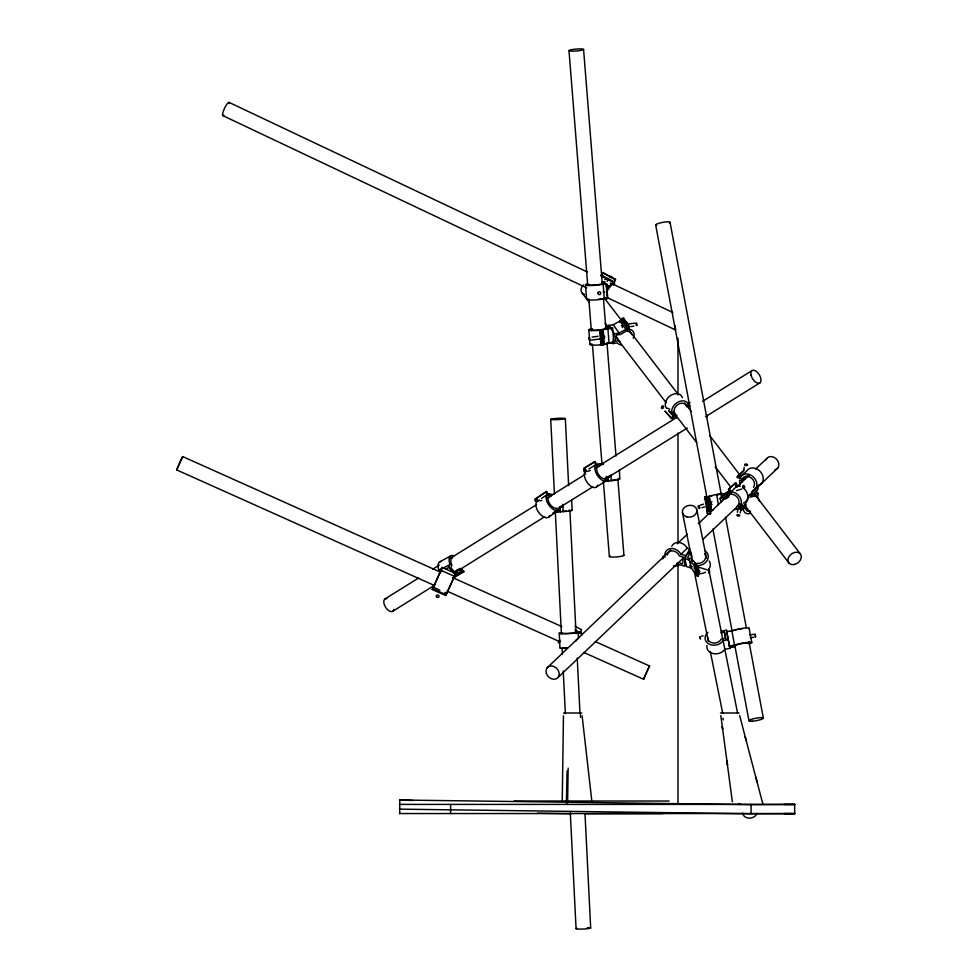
<?xml version="1.0" encoding="UTF-8"?>
<svg xmlns="http://www.w3.org/2000/svg" width="978" height="978" viewBox="0 0 978 978"><rect width="100%" height="100%" fill="white"/><g stroke="black" fill="none" stroke-linecap="round" stroke-linejoin="round"><path stroke-width="1.47" d="M562.264 800.053L563.462 715.884M742.51 504.954L745.578 508.511A7.078 4.682 -47.8 0 0 750.542 511.274M567.582 802.962L568.157 768.133M566.396 802.962L567.069 771.031M741.801 482.362L741.825 481.103L747.094 476.09M581.397 632.387L575.639 632.619A7.078 0.611 -2.8 0 1 566.433 633.451A7.078 0.611 -2.8 0 1 562.448 632.839M635.896 324.036C636.47 320.429 638.072 327.52 636.103 325.148M673.463 565.907L677.827 565.846L679.906 564.722L684.576 566.164L685.627 555.675L689.331 552.142M434.55 585.541L176.688 469.917L179.475 463.144L182.666 456.567L440.54 572.191M182.666 456.653L176.712 469.905M648.903 667.216L649.624 665.932L643.634 679.282L644.832 676.14M439.953 572.595L434.171 585.504L434.44 584.685M453.376 578.609L447.508 591.458M461.738 570.308L461.958 569M608.255 327.092L608.536 325.405L613.255 324.745L619.942 321.004L627.363 331.334L628.218 331.346A7.078 5.086 -34.9 0 1 631.654 334.696M621.47 345.014A9.731 7.005 -34.9 0 1 617.436 342.936L612.717 343.596L614.392 333.791L608.536 325.405M619.697 322.434L619.942 321.004M623.609 318.217L623.169 320.808L629.013 329.195L629.465 326.603L623.609 318.217L622.277 318.4L621.507 322.936L622.363 322.96M627.363 331.334L628.133 326.786L622.277 318.4M745.395 476.31L742.229 479.318L737.253 477.386L737.485 476.152L743.793 470.137M744.234 467.239L743.561 471.372L737.253 477.386M737.388 512.301L737.889 509.575M740.224 512.949L740.737 510.223M740.322 506.616L743.39 509.404L740.786 509.978L741.018 508.743L738.977 506.897M750.187 495.235L751.495 495.748L752.314 491.347A9.731 7.836 46.4 0 0 754.393 478.059A9.731 7.836 46.4 0 0 740.444 476.946L737.485 476.152M740.322 477.252L746.764 470.919A9.731 7.836 46.4 0 1 760.701 472.044A9.731 7.836 46.4 0 1 758.622 485.332L757.816 489.721L751.495 495.748M759.454 501.396A9.731 6.443 -47.8 0 0 757.522 497.814L758.329 493.425L756.08 491.384M603.402 336.261C604.001 333.755 605.59 338.718 603.891 338.205M695.187 567.851C696.177 563.291 692.632 570.198 694.979 568.328M621.323 325.54L622.314 325.576L622.375 327.581M741.654 504.562L743.696 506.421L747.669 500.002L748.476 495.614L758.329 493.425M746.214 504.782L745.859 505.932L743.696 506.421M727.84 494.648L722.571 499.66L726.348 498.499L728.084 495.308L731.202 492.765M580.088 632.9L574.966 629.685M663.377 557.986L663.39 556.091L662.681 558.903M558.56 642.106L558.304 642.827L559.954 640.248M444.782 592.387L446.75 593.634L454.489 576.213L440.882 570.382L442.08 567.399L455.503 573.426L454.305 576.409M742.229 479.318L742.534 478.56A7.078 5.697 46.4 0 1 751.397 478.083A7.078 5.697 46.4 0 1 753.537 487.362M432.203 589.489L432.545 588.658L445.968 594.673L445.626 595.516L432.203 589.489L434.623 584.111L434.012 585.394M439.697 572.998L440.711 570.48L439.403 573.206M445.772 569.062L448.816 567.399L450.014 564.416A9.731 5.049 61.3 0 1 453.878 555.773M453.12 579.025L454.134 576.494M455.503 573.426L453.584 577.436L456.298 575.956L457.496 572.974L459.22 573.157L461.274 571.568L459.636 569.697L456.726 570.529L455.638 573.242L450.87 567.79L451.885 565.272A7.078 3.68 61.3 0 1 452.643 557.9M453.731 577.741L463.89 571.543L461.909 569.282L459.452 570.614M645.015 675.725L645.59 674.404M645.993 673.463L646.421 672.522M646.849 671.568L648.756 667.509M614.27 284.5A9.731 1.944 -61.7 0 0 614.294 282.129L601.177 275.283L602.803 272.507L615.504 279.341L614.208 282.129L601.494 275.295L602.803 272.507M606.653 290.649L608.218 287.287L613.255 282.385L600.553 275.564M606.873 291.31L613.255 282.385M610.248 283.082L612.79 284.439L615.504 279.341M442.08 567.399L439.697 572.387L442.129 571.054M445.968 594.673L446.958 592.595M445.626 595.516L446.714 593.243M579.453 633.475L581.543 629.649L574.991 626.299M696.764 571.445L696.018 572.839L694.368 572.093L691.36 568.132L686.678 566.678L684.637 558.609L689.637 549.098M698.072 576.103L696.018 568.047L697.338 565.529L699.392 573.585L698.072 576.103L696.752 575.7L693.977 564.771L695.065 562.68L691.788 559.061L687.534 557.741L690.725 551.678L692.094 557.057M696.752 575.7L699.074 571.286L700.016 571.421M599.82 465.1L602.472 464.391M673.145 411.64L675.541 414.33L672.314 418.792L671.299 418.266L673.145 415.723L668.573 410.601M671.788 413.168L675.443 417.264L676.972 415.161M649.563 665.994L595.26 641.568M440.882 570.382L433.083 587.925L433.291 587.228L439.868 590.174M736.972 506.286A7.078 5.697 46.4 0 0 738.463 499.196A7.078 5.697 46.4 0 0 731.691 494.22L730.847 494.318L728.476 489.391L734.784 483.376L735.957 483.01L737.656 485.785A9.731 7.836 46.4 0 1 740.273 486.335M728.476 489.391L735.957 483.01M721.519 501.922L719.894 498.535L726.202 492.521L728.977 491.665M719.894 498.535L724.038 497.252L724.894 494.99L730.089 490.443M729.637 489.037L730.994 491.836L737.302 485.821M547.069 667.888L670.676 550.052M677.302 543.744L687.241 534.269M698.28 523.756L730.285 493.242M736.899 486.934L749.05 475.357M755.664 469.037L766.703 458.523M726.348 498.499L729.502 495.479M664.967 557.313A9.731 7.836 46.4 0 1 670.199 548.597A9.731 7.836 46.4 0 1 680.957 554.233L687.265 548.206L689.6 548.939M752.314 491.347L758.622 485.332M558.181 677.326L684.001 557.387M702.766 539.501L740.297 503.731M748.023 496.372L777.828 467.961M684.576 566.164L686.165 564.648M614.392 333.791L619.111 333.143L625.798 329.39L625.431 331.542L620.529 334.476L616.238 335.063L615.174 341.31L619.172 340.76A7.078 5.086 -34.9 0 0 620.186 341.958M606.018 297.85L603.952 298.192M546.604 491.482L535.577 498.853L546.604 491.482L549.171 496.311L547.13 497.765M537.032 501.616L539.306 500.002M541.58 498.401L547.949 494.012L547.069 494.489A9.731 5.122 54.7 0 0 551.237 507.802A9.731 5.122 54.7 0 0 560.052 506.592L562.937 506.066L552.717 513.303M546.836 495.357L549.11 493.743L552.448 494.636M585.382 471.176L585.199 471.298A9.731 5.22 58.1 0 0 588.45 484.098A9.731 5.22 58.1 0 0 597.619 485.198M547.252 498.205L551.14 496.066M584.893 470.235L583.927 468.364L594.477 461.799L595.749 464.733A9.731 5.22 58.1 0 0 599.991 478.548A9.731 5.22 58.1 0 0 608.402 476.506L611.152 475.711L605.92 478.963M548.609 517.191L558.829 509.954M594.477 461.799L595.26 461.567L597.362 466.799A7.078 3.79 58.1 0 0 600.003 476.433A7.078 3.79 58.1 0 0 606.507 476.335M595.26 461.567L583.927 468.364M690.089 402.728L688.145 403.938L689.906 405.919M588.842 469.024L595.932 464.611M595.688 467.826L597.803 466.506M384.77 599.062L418.486 578.084M432.753 569.208L439.244 565.174M449.623 558.719L536.519 504.66M546.898 498.193L585.81 473.988M596.189 467.533L676.605 417.508M702.546 401.371L751.837 370.699M596.788 467.423L599.734 466.09M606.054 477.961L608.402 476.506M392.948 611.164L434.452 585.345M456.506 571.617L544.697 516.751M556.372 509.489L592.692 486.897M604.367 479.636L687.375 427.985M705.541 416.689L760.016 382.801M596.739 486.763L607.289 480.198M676.886 563.45L678.402 562.521L682.644 563.841L683.316 557.154L679.355 555.932A7.078 5.697 46.4 0 0 672.62 550.895A7.078 5.697 46.4 0 0 667.228 555.101M537.729 501.237L536.849 501.714A9.731 5.122 54.7 0 0 540.003 514A9.731 5.122 54.7 0 0 549.55 515.797M439.513 561.995L450.552 555.956M450.014 564.416L438.975 570.455A9.731 5.049 61.3 0 1 440.98 561.47M456.763 570.223L460.076 568.414L463.548 572.387M453.413 572.338L456.726 570.529M457.423 570.907L459.636 569.697M456.371 574.257L461.274 571.568M452.851 577.582L463.89 571.543M549.171 496.311L548.707 496.555A7.078 3.729 54.7 0 0 549.856 504.049A7.078 3.729 54.7 0 0 556.58 508.181M604.93 284.353L604.734 281.921L603.181 282.691L604.514 283.583L601.812 283.217M587.057 283.975A9.731 1.284 -4.6 0 0 589.587 285.539A9.731 1.284 -4.6 0 0 602.937 284.207L606.604 283.803L607.766 298.351L604.098 298.742A9.731 1.284 -4.6 0 1 592.057 300.075A9.731 1.284 -4.6 0 1 586.959 298.987M602.913 339.806L603.255 344.17L613.793 342.569L612.631 328.021L602.093 329.623L602.68 336.897M400.699 809.271L399.427 809.148L751.08 813.757L794.931 813.635L784.063 813.549M706.287 497.142L707.571 496.653L709.82 510.858L708.524 511.347A9.731 2.066 -9 0 0 710.688 513.89M708.451 497.13L709.123 496.873L710.028 502.558M710.248 503.988L711.373 511.091L710.7 511.347A7.078 1.504 -9 0 0 710.969 513.12M701.935 507.716L704.649 506.861M704.698 496.763L706.556 497.032L708.805 511.249L706.947 510.968L704.698 496.763L709.123 496.873M712.522 510.479L711.495 510.333L709.246 496.115L720.92 493.45L724.649 494M716.409 495.357L718.928 494.587M736.495 490.638L741.776 489M699.893 505.284L703.585 504.159M706.947 510.968L711.373 511.091M587.13 471.457L590.309 470.516M603.915 481.225L611.14 480.711A9.731 1.553 -2 0 0 619.013 478.303M711.495 510.333L713.206 509.868M711.96 496.029L709.246 496.115M605.847 343.62L603.255 344.17M749.686 497.227L755.97 495.834M741.018 508.743L745.578 507.729M602.142 463.963L603.426 463.694M749.759 635.015L753.451 634.306M721.373 631.177L726.471 630.211L726.899 632.338L726.74 631.69L731.837 630.724A9.731 1.161 -10.7 0 1 743.757 628.145A9.731 1.161 -10.7 0 1 748.732 628.61M701.544 636.128L703.133 635.822M720.982 632.827L724.466 632.167L725.908 639.38M730.542 631.262L733.427 630.712M707.938 632.253A9.731 7.787 -11.3 0 0 708.83 643.976A9.731 7.787 -11.3 0 0 723.109 640.676L728.219 639.71L729.955 648.365L724.845 649.331A9.731 7.787 -11.3 0 1 713.231 653.622A9.731 7.787 -11.3 0 1 706.935 645.419M753.989 637.179L750.297 637.876M750.175 643.536A9.731 1.161 -10.7 0 0 747.754 642.363A9.731 1.161 -10.7 0 0 734.551 645.077L729.441 646.055L729.808 647.448L734.906 646.47M735.529 646.128L732.045 646.788L731.813 645.896L736.128 645.077A7.078 0.844 -10.7 0 1 745.762 642.962A7.078 0.844 -10.7 0 1 748.121 643.72M539.954 500.822L541.739 500.504M554.502 512.044L563.218 511.58A9.731 0.844 -2.8 0 0 571.519 510.015M602.093 329.623L609.71 328.156L606.531 327.471M605.284 327.3L612.631 328.021M627.473 324.134L634.771 323.131M628.133 326.786L629.465 326.603M591.788 328.706A9.731 1.284 -4.6 0 0 589.661 330.344A9.731 1.284 -4.6 0 0 599.392 330.319L602.436 330.368L603.597 344.916L600.553 344.867A9.731 1.284 -4.6 0 1 591.543 345.002A9.731 1.284 -4.6 0 1 591.14 343.706M630.944 326.591L633.854 326.187M598.047 336.273L592.093 337.08M591.091 340.173L601.311 338.755M606.58 343.29L610.871 342.691M600.333 344.537L603.597 344.916M602.436 330.368L599.172 329.989A7.078 0.929 -4.6 0 1 592.448 330.075A7.078 0.929 -4.6 0 1 592.582 329.06M730.994 491.836L731.336 491.8A9.731 7.836 46.4 0 1 741.336 500.968A9.731 7.836 46.4 0 1 734.515 509.55M601.678 282.031L604.734 281.921M606.604 283.803L600.834 284.158A7.078 0.929 -4.6 0 1 591.751 285.136A7.078 0.929 -4.6 0 1 588.573 284.219M604.991 298.461L607.766 298.351M663.218 813.549L585.871 813.696M571.14 813.72L537.423 813.231M563.511 712.986L581.8 712.986M720.431 712.986L738.989 712.986M514.037 801.019L669.099 801.019M399.427 804.405L794.955 804.405M399.427 813.549L794.955 813.549M784.063 804.405L794.931 804.491L751.08 804.613L399.427 800.016L412.716 800.493M555.761 511.812L558.316 511.836M612.79 284.439L613.01 284.451A7.078 1.418 -61.7 0 1 613.169 285.075M623.524 320.821L621.874 320.772L627.729 329.17L629.367 329.207A9.731 7.005 -34.9 0 1 633.243 338.229M603.145 463.755L599.661 463.804L603.536 464.061M603.634 480.773L607.546 481.017M574.648 632.106L578.548 632.216L576.996 631.874M727.962 494.477L727.094 494.355L728.341 496.958M720.187 494.196L724.661 494.844M613.793 342.569L611.702 342.129L612.717 343.596M706.752 569.709L698.072 567.02M680.957 554.233L685.627 555.675M684.637 558.609L689.307 560.064L690.382 562.216L693.977 564.771M689.588 565.81L692.424 566.69M696.018 568.047L694.698 567.631L697.021 563.218L697.962 563.352A7.078 5.844 -14.3 0 0 704.673 560.015A7.078 5.844 -14.3 0 0 704.527 553.719M675.443 417.264L676.959 417.765M600.895 464.44L597.692 463.78L598.891 466.115M741.825 481.103L739.478 480.186L740.138 484.709M453.083 577.815L561.8 626.568M447.093 591.164L560.003 641.788M583.695 652.412L643.634 679.282M229.072 102.397L587.399 272.043M612.204 283.791L672.852 312.495M222.813 115.612L586.653 287.874M607.326 297.667L674.857 329.635M667.485 408.132L669.71 409.281M602.362 272.728L615.064 279.561M602.142 282.41L609.771 286.505M606.091 286.138L608.218 287.287M675.541 414.33L674.967 413.853A7.078 5.367 -41.7 0 1 678.267 404.305A7.078 5.367 -41.7 0 1 686.727 406.824M754.441 495.039L757.522 497.814M740.334 505.43L743.402 508.218L743.39 509.721A9.731 6.443 -47.8 0 0 749.881 513.584M738.745 508.132L740.786 509.978M687.363 405.222L689.184 407.276A9.731 7.372 -41.7 0 0 678.194 402.007A9.731 7.372 -41.7 0 0 672.913 415.516L674.001 416.457L669.429 411.335M672.314 418.792L664.906 411.09L671.299 418.266M448.816 567.399L456.298 575.956M605.296 299.28L622.839 322.19M629.306 330.625L678.267 394.537M684.734 402.973L691.201 411.42M709.673 435.528L740.15 475.32M754.014 493.413L800.187 553.695M582.167 293.07L589.551 302.715M605.26 323.217L608.023 326.835M615.419 336.481L666.214 402.802M673.61 412.447L696.703 442.594M715.175 466.714L730.872 487.203M744.735 505.296L789.063 563.169M613.255 324.745L619.111 333.143M610.394 326.676L612.069 329.073M616.238 336.554L619.172 340.76M549.11 493.743L550.321 496.042M545.797 491.616L547.252 494.379M734.784 483.376L736.703 487.362M727.987 492.447L729.099 494.77M755.982 777.926L755.75 777.07L762.742 803.549M745.444 737.767L745.224 736.911L757.106 782.192L756.886 781.336M739.661 715.541L746.116 740.322L745.896 739.466M698.047 567.252L698.732 569.942M695.065 562.68L695.749 565.37M691.788 559.061L692.473 561.751M689.307 560.064L691.36 568.132M696.764 509.575L706.519 558.267M708.598 568.597L722.803 639.416M723.109 640.676L737.595 713.194M682.51 512.888L692.277 561.568M694.356 571.898L708.255 641.25M710.334 651.58L722.754 713.549M723.28 719.918L722.938 718.182M700.211 637.668C699.478 633.915 701.018 641.886 700.26 638.047M749.087 628.182L751.801 642.546M670.028 222.263L721.336 494.892M725.566 517.362L746.434 628.218M748.977 641.69L763.353 718.096M655.651 224.964L706.96 497.606M709.502 511.078L710.065 514.073M712.889 529.061L732.057 630.92M734.6 644.404L748.977 720.798M731.837 630.724L734.551 645.077M726.74 631.69L729.808 647.448M729.343 645.003L729.955 648.365M726.471 630.211L728.219 639.71M724.466 632.167L725.578 638.218L721.251 639.037A7.078 5.672 -11.3 0 1 712.95 642.998A7.078 5.672 -11.3 0 1 707.766 637.106M720.92 493.45L721.483 497.02M716.764 494.734L718.341 504.685M705.871 496.396L708.109 510.614M720.786 715.541L722.656 729.221L722.534 728.365M727.363 764.246L727.473 765.102L722.302 726.654L722.424 727.51M732.363 801.85L726.899 760.835L727.021 761.691M582.13 715.884L591.714 800.053M606.164 284.023L607.326 298.571M607.913 328.681L609.074 343.229M603.133 284.133L604.294 298.681M583.573 49.45A7.311 0.966 -4.6 0 1 572.631 51.149A7.311 0.966 -4.6 0 1 572.631 49.475A7.311 0.966 -4.6 0 1 583.573 49.45L602.314 284.341M603.512 299.402L605.92 329.513M606.996 343.07L616.006 455.992M617.815 478.584L623.94 555.37M603.194 329.855L604.355 344.403M601.115 330.564L602.277 345.1M600.125 329.879L601.287 344.427M599.795 330.283L600.957 344.818M568.988 50.599L587.729 285.49M588.817 299.036L591.335 330.662M592.411 344.207L602.032 464.672M603.353 481.225L609.355 556.519M585.455 284.842L586.617 299.39M588.866 330.038L589.453 337.3M589.685 340.21L590.027 344.574M581.409 632.253L581.543 635.321M571.641 499.99L572.154 510.247M578.511 638.573L578.132 632.583A9.731 0.844 -2.9 0 1 564.563 633.72A9.731 0.844 -2.9 0 1 560.944 632.668M580.419 714.441L580.565 717.375M565.321 418.584A7.311 0.636 -2.8 0 1 554.367 419.672A7.311 0.636 -2.8 0 1 554.367 418.572A7.311 0.636 -2.8 0 1 565.321 418.584L568.658 485.687M569.881 510.1L576.03 633.634M577.24 658.047L579.978 712.95M584.991 813.61L590.675 928.012M562.851 504.257L563.218 511.58M560.125 508.059L560.333 512.093M550.712 419.305L554.428 494.037M555.345 512.338L561.421 634.355M562.106 648.084L562.399 654.184M563.242 670.969L565.37 713.671M570.296 812.816L576.066 928.733M559.245 633.255L559.978 647.901M619.429 470.027L619.746 478.743M610.932 474.905L611.14 480.711M608.243 477.521L608.389 481.518M794.662 804.405L794.686 813.659M751.08 804.405L751.08 813.549M740.163 804.405L740.163 803.684L738.476 803.684L738.476 804.405M677.986 338.302L677.986 394.843M677.986 433.046L677.986 543.059M677.986 564.453L677.986 802.828M450.613 804.405L450.613 813.549M399.745 799.98L399.745 813.549M601.996 298.706A7.078 0.929 -4.6 0 1 598.402 299.317M606.8 298.192A9.731 1.944 -61.7 0 1 604.685 298.498M604.734 292.092A1.467 1.381 63.4 0 1 603.206 291.847M604.844 279.574A1.467 1.381 63.4 0 1 606.935 279.121A1.467 1.381 63.4 0 1 607.069 281.346M609.661 277.165A1.467 1.381 63.4 0 1 612.314 277.996M625.663 321.591A9.731 7.005 -34.9 0 1 627.301 323.07M734.735 630.26A7.078 0.844 -10.7 0 1 736.605 629.759M738.793 629.282A7.078 0.844 -10.7 0 1 742.999 628.61M707.192 415.173A9.731 5.22 58.1 0 1 707.131 417.423M666.507 408.352A9.731 7.372 -41.7 0 1 670.529 395.577A9.731 7.372 -41.7 0 1 682.448 397.704M674.502 413.181A1.467 0.917 -62.6 0 1 674.245 413.645M615.761 479.685A7.078 1.125 -2 0 1 612.032 480.222M440.846 571.299A7.078 3.68 61.3 0 1 440.112 569.318M743.757 477.619A1.467 0.746 10.5 0 1 744.979 478.853A1.467 0.746 10.5 0 1 742.62 478.731M739.099 514.819A1.467 0.746 10.5 0 1 739.27 516.029A1.467 0.746 10.5 0 1 737.021 515.516A1.467 0.746 10.5 0 1 737.987 514.55M742.901 487.716A9.731 7.836 46.4 0 1 747.791 496.262A9.731 7.836 46.4 0 1 743.402 503.12M705.077 499.171A9.731 2.066 -9 0 1 705.016 497.888M712.045 504.538A1.467 0.807 72.8 0 1 710.945 502.741A1.467 0.807 72.8 0 1 711.923 501.848M699.845 507.215A1.467 0.807 72.8 0 1 698.989 508.426A1.467 0.807 72.8 0 1 698.133 506.286A1.467 0.807 72.8 0 1 699.429 506.176M671.764 546.237A9.731 7.836 46.4 0 1 679.099 542.509A9.731 7.836 46.4 0 1 687.265 548.206M705.358 551.079A9.731 8.032 -14.3 0 1 707.424 560.149A9.731 8.032 -14.3 0 1 697.73 565.577L695.92 565.321L697.974 573.389L699.783 573.646A9.731 8.032 -14.3 0 0 705.48 572.191M709.209 560.981A9.731 8.032 -14.3 0 1 707.852 570.418M569.196 510.259A7.078 0.611 -2.8 0 1 569.098 510.65M566.372 511.091A7.078 0.611 -2.8 0 1 562.032 511.408M566.788 648.353A9.731 0.844 -2.8 0 1 560.357 647.619M567.216 648.096A7.078 0.611 -2.9 0 1 562.827 647.888M576.054 640.993A1.467 1.455 0 0 1 577.448 639.478M675.92 329.146A7.311 1.565 -64.7 0 1 675.248 325.601M223.876 115.123A7.311 1.565 -64.7 0 1 224.524 108.338A7.311 1.565 -64.7 0 1 229.365 103.521M584.514 294.402A7.311 5.465 -37.5 0 1 583.34 284.94M623.279 555.027A7.311 0.966 -4.6 0 1 616.384 556.934A7.311 0.966 -4.6 0 1 610.248 555.981M656.641 225.392A7.311 1.247 -10.7 0 1 662.35 222.446A7.311 1.247 -10.7 0 1 669.478 222.898M756.972 813.39A7.311 5.856 -11.3 0 1 749.234 818.146A7.311 5.856 -11.3 0 1 742.767 813.158M393.877 609.404A7.311 3.924 58.1 0 1 385.662 607.399A7.311 3.924 58.1 0 1 386.885 598.634M765.921 460.039A7.311 5.892 46.4 0 1 776.593 459.244A7.311 5.892 46.4 0 1 775.004 469.758M587.326 927.645A7.311 0.636 -2.8 0 1 589.612 928.391A7.311 0.636 -2.8 0 1 579.722 929.1A7.311 0.636 -2.8 0 1 576.959 928.379M708.671 572.24C709.184 575.92 710.615 567.448 708.671 572.24M588.89 337.826C588.401 342.789 591.556 337.85 588.89 337.826M755.065 634.184L755.566 636.874L755.065 634.184M597.888 293.045A1.467 1.381 63.4 0 0 599.917 294.5A1.467 1.381 63.4 0 0 600.04 292.006A1.467 1.381 63.4 0 0 597.888 293.045M662.607 408.364A1.467 0.917 -62.6 0 0 663.316 406.004A1.467 0.917 -62.6 0 0 661.507 407.129A1.467 0.917 -62.6 0 0 662.607 408.364M583.793 469.966A1.467 1.222 73.8 0 0 585.199 471.995A1.467 1.222 73.8 0 0 585.895 469.721A1.467 1.222 73.8 0 0 583.793 469.966M436.567 596.8A1.467 1.149 21.9 0 0 438.988 596.8A1.467 1.149 21.9 0 0 437.423 595.003A1.467 1.149 21.9 0 0 436.567 596.8M744.991 465.027A1.467 0.746 10.5 0 0 747.485 465.271A1.467 0.746 10.5 0 0 746.08 464A1.467 0.746 10.5 0 0 744.991 465.027M742.974 486.213A1.467 0.807 72.8 0 0 744.197 488.254A1.467 0.807 72.8 0 0 744.38 486.054A1.467 0.807 72.8 0 0 742.974 486.213M535.003 499.465A1.467 1.21 79.8 0 0 536.384 501.469A1.467 1.21 79.8 0 0 537.069 499.147A1.467 1.21 79.8 0 0 535.003 499.465M794.466 564.453A7.311 5.465 -37.5 0 0 800.505 554.074A7.311 5.465 -37.5 0 0 788.916 556.788A7.311 5.465 -37.5 0 0 794.466 564.453M752.326 721.214A7.311 1.247 -10.7 0 0 763.353 718.182A7.311 1.247 -10.7 0 0 752.815 718.94A7.311 1.247 -10.7 0 0 752.326 721.214M686.935 516.897A7.311 5.856 -11.3 0 0 696.825 509.893A7.311 5.856 -11.3 0 0 685.15 506.91A7.311 5.856 -11.3 0 0 686.935 516.897M751.055 375.21A7.311 3.924 58.1 0 0 759.661 383.034A7.311 3.924 58.1 0 0 757.058 372.019A7.311 3.924 58.1 0 0 751.055 375.21M546.384 673.402A7.311 5.892 46.4 0 0 557.619 677.95A7.311 5.892 46.4 0 0 553.878 666.47A7.311 5.892 46.4 0 0 546.384 673.402"/></g></svg>
